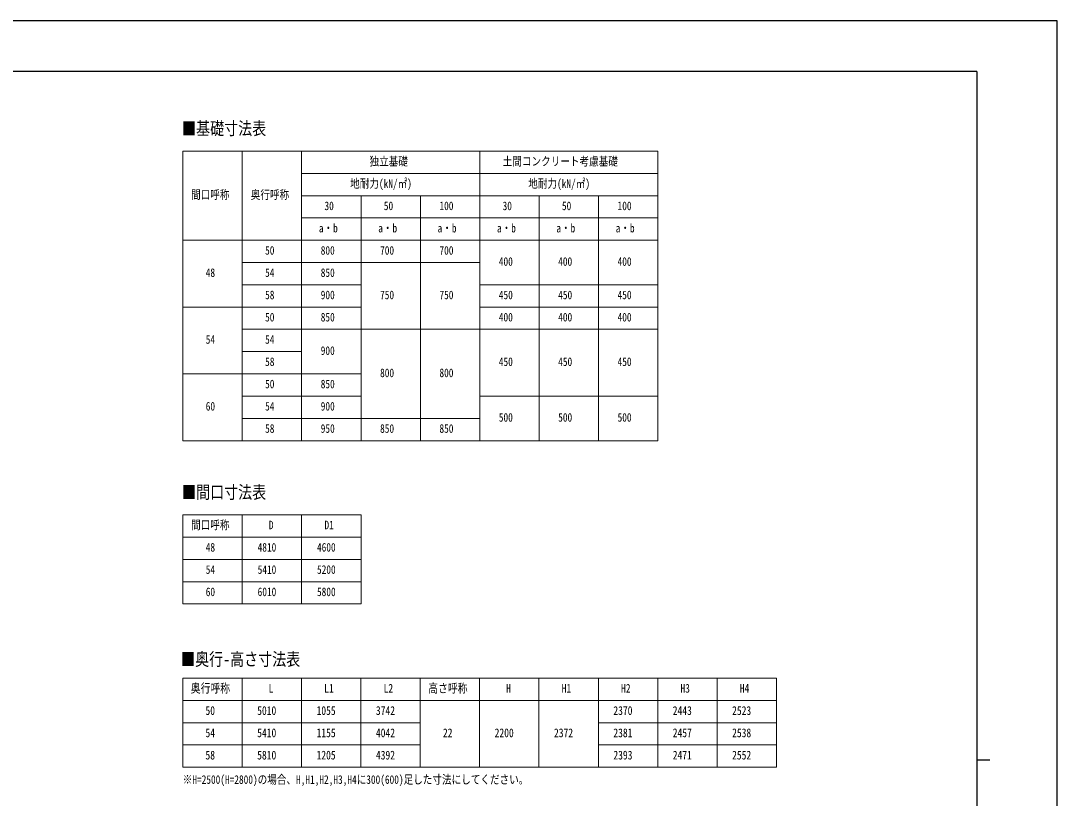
# Model space of a CAD drawing. Units: millimetres, scale not verified. Extents: x -14717 to 14718, y -10397 to 10401.
# Drawn here: x 750 to 14718, y -74 to 10401 of the extents above; entities that cross this region are included whole.
import ezdxf
from ezdxf.enums import TextEntityAlignment as Align

# ---------------------------------------------------------------- set-up
doc = ezdxf.new("R2010")
doc.units = ezdxf.units.MM
doc.header["$LTSCALE"] = 50
doc.layers.add('0-1_TABLE1', color=7, linetype='Continuous', lineweight=18)
doc.layers.add('0-2_USER1', color=3, linetype='Continuous')
doc.layers.add('0-7_YKK_ZWAK', color=7, linetype='Continuous')
doc.styles.add('ＭＳ ゴシック', font='')
doc.styles.get('ＭＳ ゴシック').set_extended_font_data('MS Gothic')

msp = doc.modelspace()

# ---------------------------------------------------------------- linework, layer by layer
at = {"layer": '0-1_TABLE1'}
for p, q in [((2935.17, 8643.5), (9335.17, 8643.5)), ((2935.17, 8643.5), (2935.17, 4743.5)), ((4535.17, 8343.5), (9335.17, 8343.5)), ((4535.17, 8043.5), (9335.17, 8043.5)), ((5335.17, 8043.5), (5335.17, 4743.5)), ((6135.17, 8043.5), (6135.17, 4743.5)), ((7735.17, 8043.5), (7735.17, 4743.5)), ((8535.17, 8043.5), (8535.17, 4743.5)), ((4535.17, 7743.5), (9335.17, 7743.5)), ((3735.17, 7143.5), (6935.17, 7143.5)), ((3735.17, 6843.5), (5335.17, 6843.5)), ((6935.17, 6843.5), (9335.17, 6843.5)), ((2935.17, 6543.5), (5335.17, 6543.5)), ((6935.17, 6543.5), (9335.17, 6543.5)), ((3735.17, 6243.5), (9335.17, 6243.5)), ((3735.17, 5943.5), (4535.17, 5943.5)), ((2935.17, 5643.5), (5335.17, 5643.5)), ((3735.17, 5343.5), (5335.17, 5343.5)), ((6935.17, 5343.5), (9335.17, 5343.5)), ((3735.17, 5043.5), (6935.17, 5043.5)), ((2935.17, 3743.5), (5335.17, 3743.5)), ((2935.17, 3743.5), (2935.17, 2543.5)), ((3735.17, 3743.5), (3735.17, 2543.5)), ((4535.17, 3743.5), (4535.17, 2543.5)), ((5335.17, 3743.5), (5335.17, 2543.5)), ((2935.17, 3443.5), (5335.17, 3443.5)), ((2935.17, 3143.5), (5335.17, 3143.5)), ((2935.17, 2843.5), (5335.17, 2843.5)), ((2935.17, 2543.5), (5335.17, 2543.5)), ((2933.67, 1543.5), (10933.67, 1543.5)), ((2933.67, 1543.5), (2933.67, 343.5)), ((3733.67, 1543.5), (3733.67, 343.5)), ((4533.67, 1543.5), (4533.67, 343.5)), ((5333.67, 1543.5), (5333.67, 343.5)), ((6133.67, 1543.5), (6133.67, 343.5)), ((6933.67, 1543.5), (6933.67, 343.5)), ((7733.67, 1543.5), (7733.67, 343.5)), ((8533.67, 1543.5), (8533.67, 343.5)), ((9333.67, 1543.5), (9333.67, 343.5)), ((10133.67, 1543.5), (10133.67, 343.5)), ((10933.67, 1543.5), (10933.67, 343.5)), ((2933.67, 1243.5), (10933.67, 1243.5)), ((2933.67, 943.5), (6133.67, 943.5)), ((8533.67, 943.5), (10933.67, 943.5)), ((2933.67, 643.5), (6133.67, 643.5)), ((8533.67, 643.5), (10933.67, 643.5)), ((2933.67, 343.5), (10933.67, 343.5))]:
    msp.add_line(p, q, dxfattribs=at)
for points in [[(3735.17, 8643.5), (3735.17, 7143.5), (3735.17, 6543.5), (3735.17, 4743.5)], [(4535.17, 8643.5), (4535.17, 6843.5), (4535.17, 4743.5)], [(6935.17, 8643.5), (6935.17, 6843.5), (6935.17, 6243.5), (6935.17, 4743.5)], [(9335.17, 8643.5), (9335.17, 8043.5), (9335.17, 4743.5)], [(2935.17, 7443.5), (5335.17, 7443.5), (6135.17, 7443.5), (9335.17, 7443.5)], [(2935.17, 4743.5), (3735.17, 4743.5), (9335.17, 4743.5)]]:
    msp.add_lwpolyline(points, dxfattribs=at)
at = {"layer": '0-7_YKK_ZWAK'}
for p, q in [((13632.87, 9718.5), (-13667.13, 9718.5)), ((13632.87, 9718.5), (13632.87, -8831.5)), ((13632.87, 443.5), (13807.87, 443.5))]:
    msp.add_line(p, q, dxfattribs=at)
msp.add_lwpolyline([(-14717.2, -10389), (14717.8, -10389), (14717.8, 10401), (-14717.2, 10401)], close=True, dxfattribs=at)

# ---------------------------------------------------------------- texts
at = {"layer": '0-1_TABLE1', "style": 'ＭＳ ゴシック', "width": 0.8}
for s, height, p in [('独立基礎', 115.5, (5449.57, 8414.75)), ('土間コンクリート考慮基礎', 115.5, (7244.77, 8414.75)), ('地耐力(kN/㎡)', 115.5, (5189.17, 8114.75)), ('地耐力(kN/㎡)', 115.5, (7589.17, 8114.75)), ('間口呼称', 115.5, (3045.37, 7964.75)), ('奥行呼称', 115.5, (3849.57, 7964.75)), ('30', 115.5, (4842.77, 7814.75)), ('50', 115.5, (5642.77, 7814.75)), ('100', 115.5, (6392.37, 7814.75)), ('30', 115.5, (7242.77, 7814.75)), ('50', 115.5, (8042.77, 7814.75)), ('100', 115.5, (8792.37, 7814.75)), ('a・b', 115.5, (4767.17, 7514.75)), ('a・b', 115.5, (5567.17, 7514.75)), ('a・b', 115.5, (6367.17, 7514.75)), ('a・b', 115.5, (7167.17, 7514.75)), ('a・b', 115.5, (7967.17, 7514.75)), ('a・b', 115.5, (8767.17, 7514.75)), ('50', 115.5, (4042.77, 7214.75)), ('800', 115.5, (4792.37, 7214.75)), ('700', 115.5, (5592.37, 7214.75)), ('700', 115.5, (6392.37, 7214.75)), ('400', 115.5, (7192.37, 7064.75)), ('400', 115.5, (7992.37, 7064.75)), ('400', 115.5, (8792.37, 7064.75)), ('48', 115.5, (3242.77, 6914.75)), ('54', 115.5, (4042.77, 6914.75)), ('850', 115.5, (4792.37, 6914.75)), ('58', 115.5, (4042.77, 6614.75)), ('900', 115.5, (4792.37, 6614.75)), ('750', 115.5, (5592.37, 6614.75)), ('750', 115.5, (6392.37, 6614.75)), ('450', 115.5, (7192.37, 6614.75)), ('450', 115.5, (7992.37, 6614.75)), ('450', 115.5, (8792.37, 6614.75)), ('50', 115.5, (4042.77, 6314.75)), ('850', 115.5, (4792.37, 6314.75)), ('400', 115.5, (7192.37, 6314.75)), ('400', 115.5, (7992.37, 6314.75)), ('400', 115.5, (8792.37, 6314.75)), ('54', 115.5, (3242.77, 6014.75)), ('54', 115.5, (4042.77, 6014.75)), ('900', 115.5, (4792.37, 5864.75)), ('58', 115.5, (4042.77, 5714.75)), ('450', 115.5, (7192.37, 5714.75)), ('450', 115.5, (7992.37, 5714.75)), ('450', 115.5, (8792.37, 5714.75)), ('800', 115.5, (5592.37, 5564.75)), ('800', 115.5, (6392.37, 5564.75)), ('50', 115.5, (4042.77, 5414.75)), ('850', 115.5, (4792.37, 5414.75)), ('60', 115.5, (3242.77, 5114.75)), ('54', 115.5, (4042.77, 5114.75)), ('900', 115.5, (4792.37, 5114.75)), ('500', 115.5, (7192.37, 4964.75)), ('500', 115.5, (7992.37, 4964.75)), ('500', 115.5, (8792.37, 4964.75)), ('58', 115.5, (4042.77, 4814.75)), ('950', 115.5, (4792.37, 4814.75)), ('850', 115.5, (5592.37, 4814.75)), ('850', 115.5, (6392.37, 4814.75)), ('間口呼称', 115.5, (3045.37, 3514.75)), ('D', 115.5, (4093.17, 3514.75)), ('D1', 115.5, (4842.77, 3514.75)), ('48', 115.5, (3242.77, 3214.75)), ('4810', 115.5, (3941.97, 3214.75)), ('4600', 115.5, (4741.97, 3214.75)), ('54', 115.5, (3242.77, 2914.75)), ('5410', 115.5, (3941.97, 2914.75)), ('5200', 115.5, (4741.97, 2914.75)), ('60', 115.5, (3242.77, 2614.75)), ('6010', 115.5, (3941.97, 2614.75)), ('5800', 115.5, (4741.97, 2614.75)), ('奥行呼称', 118.1, (3041.55, 1312.95)), ('L', 118.1, (4090.71, 1312.95)), ('L1', 118.1, (4839.16, 1312.95)), ('L2', 118.1, (5639.16, 1312.95)), ('高さ呼称', 118.1, (6241.55, 1312.95)), ('H', 118.1, (7290.71, 1312.95)), ('H1', 118.1, (8039.16, 1312.95)), ('H2', 118.1, (8839.16, 1312.95)), ('H3', 118.1, (9639.16, 1312.95)), ('H4', 118.1, (10439.16, 1312.95)), ('50', 118.1, (3239.16, 1012.95)), ('5010', 118.1, (3936.06, 1012.95)), ('1055', 118.1, (4736.06, 1012.95)), ('3742', 118.1, (5536.06, 1012.95)), ('2370', 118.1, (8736.06, 1012.95)), ('2443', 118.1, (9536.06, 1012.95)), ('2523', 118.1, (10336.06, 1012.95)), ('54', 118.1, (3239.16, 712.95)), ('5410', 118.1, (3936.06, 712.95)), ('1155', 118.1, (4736.06, 712.95)), ('4042', 118.1, (5536.06, 712.95)), ('22', 118.1, (6439.16, 712.95)), ('2200', 118.1, (7136.06, 712.95)), ('2372', 118.1, (7936.06, 712.95)), ('2381', 118.1, (8736.06, 712.95)), ('2457', 118.1, (9536.06, 712.95)), ('2538', 118.1, (10336.06, 712.95)), ('58', 118.1, (3239.16, 412.95)), ('5810', 118.1, (3936.06, 412.95)), ('1205', 118.1, (4736.06, 412.95)), ('4392', 118.1, (5536.06, 412.95)), ('2393', 118.1, (8736.06, 412.95)), ('2471', 118.1, (9536.06, 412.95)), ('2552', 118.1, (10336.06, 412.95))]:
    msp.add_text(s, height=height, dxfattribs=at).set_placement(p, align=Align.BOTTOM_LEFT)
at = {"layer": '0-2_USER1', "style": 'ＭＳ ゴシック', "width": 0.8}
for s, height, p in [('■基礎寸法表', 173.2, (2923.59, 8811.7)), ('■間口寸法表', 173.2, (2923.59, 3911.2)), ('■奥行-高さ寸法表', 173.2, (2909.96, 1661.06)), ('※H=2500(H=2800)の場合、H,H1,H2,H3,H4に300(600)足した寸法にしてください。', 115.5, (2932.8, 85.5))]:
    msp.add_text(s, height=height, dxfattribs=at).set_placement(p, align=Align.BOTTOM_LEFT)

doc.saveas('drawing.dxf')
